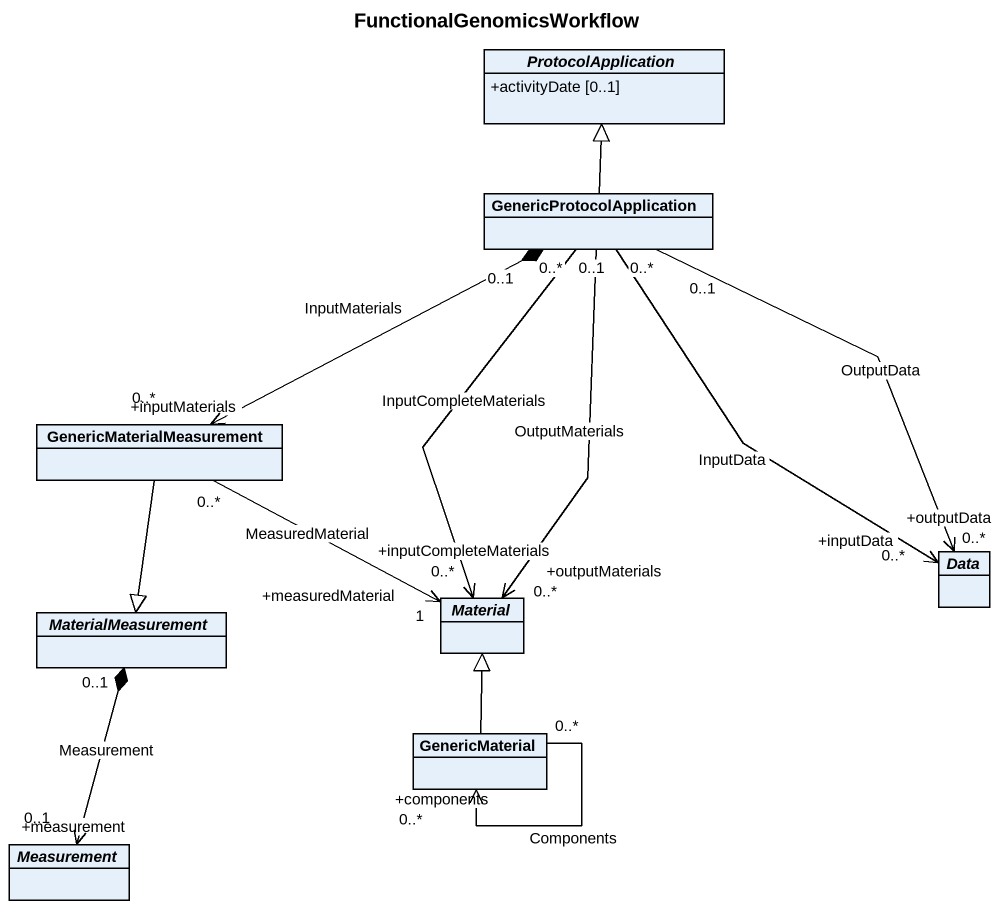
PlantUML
@startuml
title FunctionalGenomicsWorkflow
hide circle
hide empty members
skinparam classAttributeIconSize 0
abstract class ProtocolApplication {
  +activityDate [0..1]
}
class GenericProtocolApplication
class GenericMaterialMeasurement
abstract class Data
abstract class MaterialMeasurement
abstract class Material
class GenericMaterial
abstract class Measurement
GenericProtocolApplication -up-|> ProtocolApplication
GenericMaterialMeasurement "0..*\n+inputMaterials" <-right-* "0..1" GenericProtocolApplication : InputMaterials
GenericMaterialMeasurement --|> MaterialMeasurement
Data "0..*\n+outputData" <-up- "0..1" GenericProtocolApplication : OutputData
Data "0..*\n+inputData" <-up- "0..*" GenericProtocolApplication : InputData
MaterialMeasurement "0..1" *--> "0..1\n+measurement" Measurement : Measurement
Material "0..*\n+outputMaterials" <-up- "0..1" GenericProtocolApplication : OutputMaterials
Material "0..*\n+inputCompleteMaterials" <-up- "0..*" GenericProtocolApplication : InputCompleteMaterials
Material "1\n+measuredMaterial" <-left- "0..*" GenericMaterialMeasurement : MeasuredMaterial
GenericMaterial -up-|> Material
GenericMaterial "0..*\n+components" <-- "0..*" GenericMaterial : Components
@enduml
